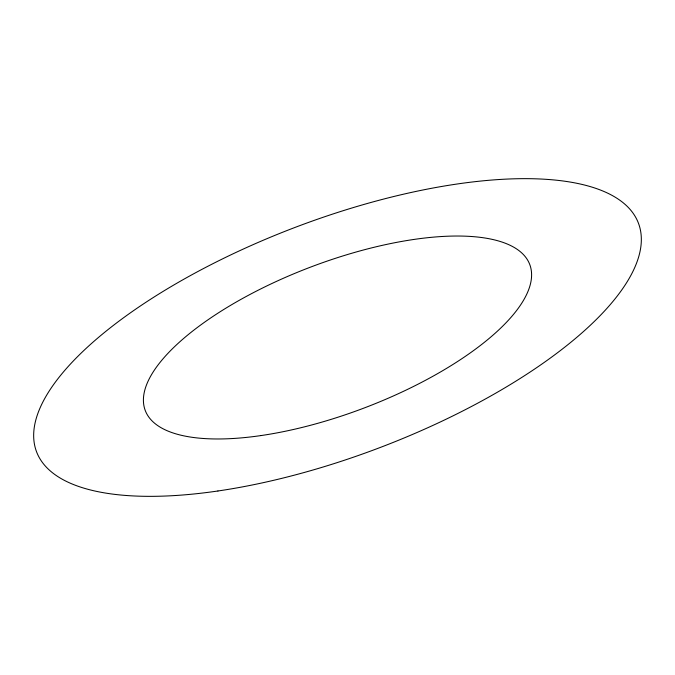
<?xml version="1.0" encoding="UTF-8"?>
<svg xmlns="http://www.w3.org/2000/svg" width="675" height="675" viewBox="0 0 675 675"><rect width="100%" height="100%" fill="white"/><g stroke="black" fill="none" stroke-linecap="round" stroke-linejoin="round"><path stroke-width="1.01" d="M261.115 435.552A205.647 75.372 -20.8 0 0 530.221 265.84A205.647 75.372 -20.8 0 0 221.164 311.108A205.647 75.372 -20.8 0 0 261.115 435.552M217.932 490.987A321.916 117.982 -20.8 0 0 639.183 225.323A321.916 117.982 -20.8 0 0 155.385 296.19A321.916 117.982 -20.8 0 0 217.932 490.987"/></g></svg>
